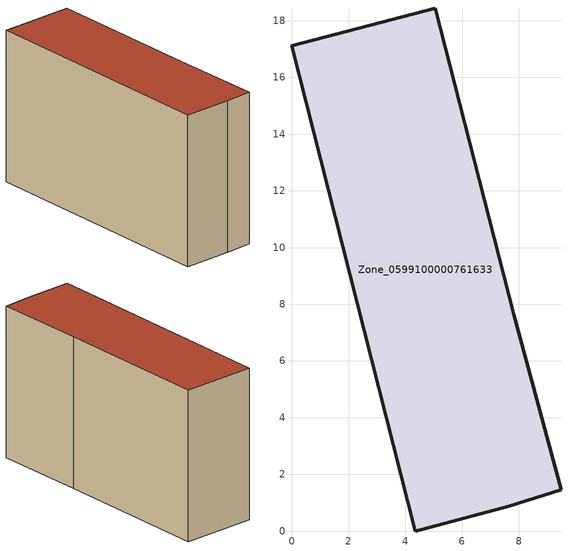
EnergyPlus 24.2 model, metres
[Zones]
Zone_0599100000761633
 floor ground (C_G): 4.35,0 0,17.13 5.05,18.45 7.82,7.64 9.49,1.45 7.65,0.87 z0
 wall outside (C_F): 0,17.13 4.35,0 7.65,0.87 9.49,1.45 7.82,7.64 5.05,18.45 0,17.13 z0:10.64
 roof outside (C_R): 9.49,1.45 7.82,7.64 5.05,18.45 0,17.13 4.35,0 7.65,0.87 z10.64
[BUILDING]
Pand.0599100000761633: North Axis=0; Terrain=City; Loads Convergence Tolerance Value=0.04; Temperature Convergence Tolerance Value=0.4; Solar Distribution=FullExterior; Maximum Number of Warmup Days=25; Minimum Number of Warmup Days=1
[Site:Location]
Rotterdam.The.Hague.AP_ZH_NLD Design_Conditions: Latitude=51.96; Longitude=4.45; Time Zone=1; Elevation=-4.5
[SITE:GROUNDTEMPERATURE:BUILDINGSURFACE]
18, 18, 18, 18, 18, 18, 18, 18, 18, 18, 18, 18
[MATERIAL] Thermal Absorptance=0.9; Solar Absorptance=0.7; Visible Absorptance=0.7
Name | Roughness | Thickness | Conductivity | Density | Specific Heat
G.TI.1946 | MediumSmooth | 0.15 | 1 | 540 | 1210
F.TI.1946 | Rough | 0.3 | 0.857143 | 1920 | 840
R.TI.1946 | MediumRough | 0.2 | 0.1 | 1500 | 1000
[CONSTRUCTION]
C_G: G.TI.1946
C_F: F.TI.1946
C_R: R.TI.1946
[ZONE]
Zone_0599100000761633: Type=1; Multiplier=1; Ceiling Height=Autocalculate; Volume=Autocalculate; Floor Area=autocalculate; Part of Total Floor Area=Yes
[ZONEINFILTRATION:DESIGNFLOWRATE]
Infil_Zone_0599100000761633: Zone or ZoneList or Space or SpaceList=Zone_0599100000761633; Schedule=AlwaysOn; Design Flow Rate Calculation Method=Flow/Area; Flow Rate per Floor Area=0.003; Constant Term Coefficient=1; Temperature Term Coefficient=0; Velocity Term Coefficient=0; Velocity Squared Term Coefficient=0
[HVACTEMPLATE:ZONE:IDEALLOADSAIRSYSTEM]
Zone_0599100000761633: Maximum Heating Supply Air Temperature=50; Minimum Cooling Supply Air Temperature=13; Maximum Heating Supply Air Humidity Ratio=0.0156; Minimum Cooling Supply Air Humidity Ratio=0.0077; Heating Limit=NoLimit; Cooling Limit=NoLimit; Dehumidification Control Type=ConstantSensibleHeatRatio; Cooling Sensible Heat Ratio=0.7; Dehumidification Setpoint=60; Humidification Control Type=None; Humidification Setpoint=30; Outdoor Air Method=None; Outdoor Air Flow Rate per Person=0.00944; Outdoor Air Flow Rate per Zone Floor Area=0; Outdoor Air Flow Rate per Zone=0; Demand Controlled Ventilation Type=None; Outdoor Air Economizer Type=NoEconomizer; Heat Recovery Type=None; Sensible Heat Recovery Effectiveness=0.7; Latent Heat Recovery Effectiveness=0.65
[ZONECONTROL:THERMOSTAT]
ThermostatControl_Zone_0599100000761633: Zone or ZoneList=Zone_0599100000761633; Control Type Schedule=DualSetpointControlType; Control 1=Thermostat_Zone_0599100000761633; Temperature Difference Between Cutout And Setpoint=0
[THERMOSTATSETPOINT:DUALSETPOINT]
Thermostat_Zone_0599100000761633: Heating Setpoint Temperature Schedule=HeatingSetpoint_Zone_0599100000761633; Cooling Setpoint Temperature Schedule=CoolingSetpoint_Zone_0599100000761633
[SCHEDULE:COMPACT]
HeatingSetpoint_Zone_0599100000761633: Through: 12/31, For: AllDays, Until: 24:00, 21
CoolingSetpoint_Zone_0599100000761633: Through: 12/31, For: AllDays, Until: 24:00, 24
DualSetpointControlType: Through: 12/31, For: AllDays, Until: 24:00, 4
AlwaysOn: Through: 12/31, For: AllDays, Until: 24:00, 1
